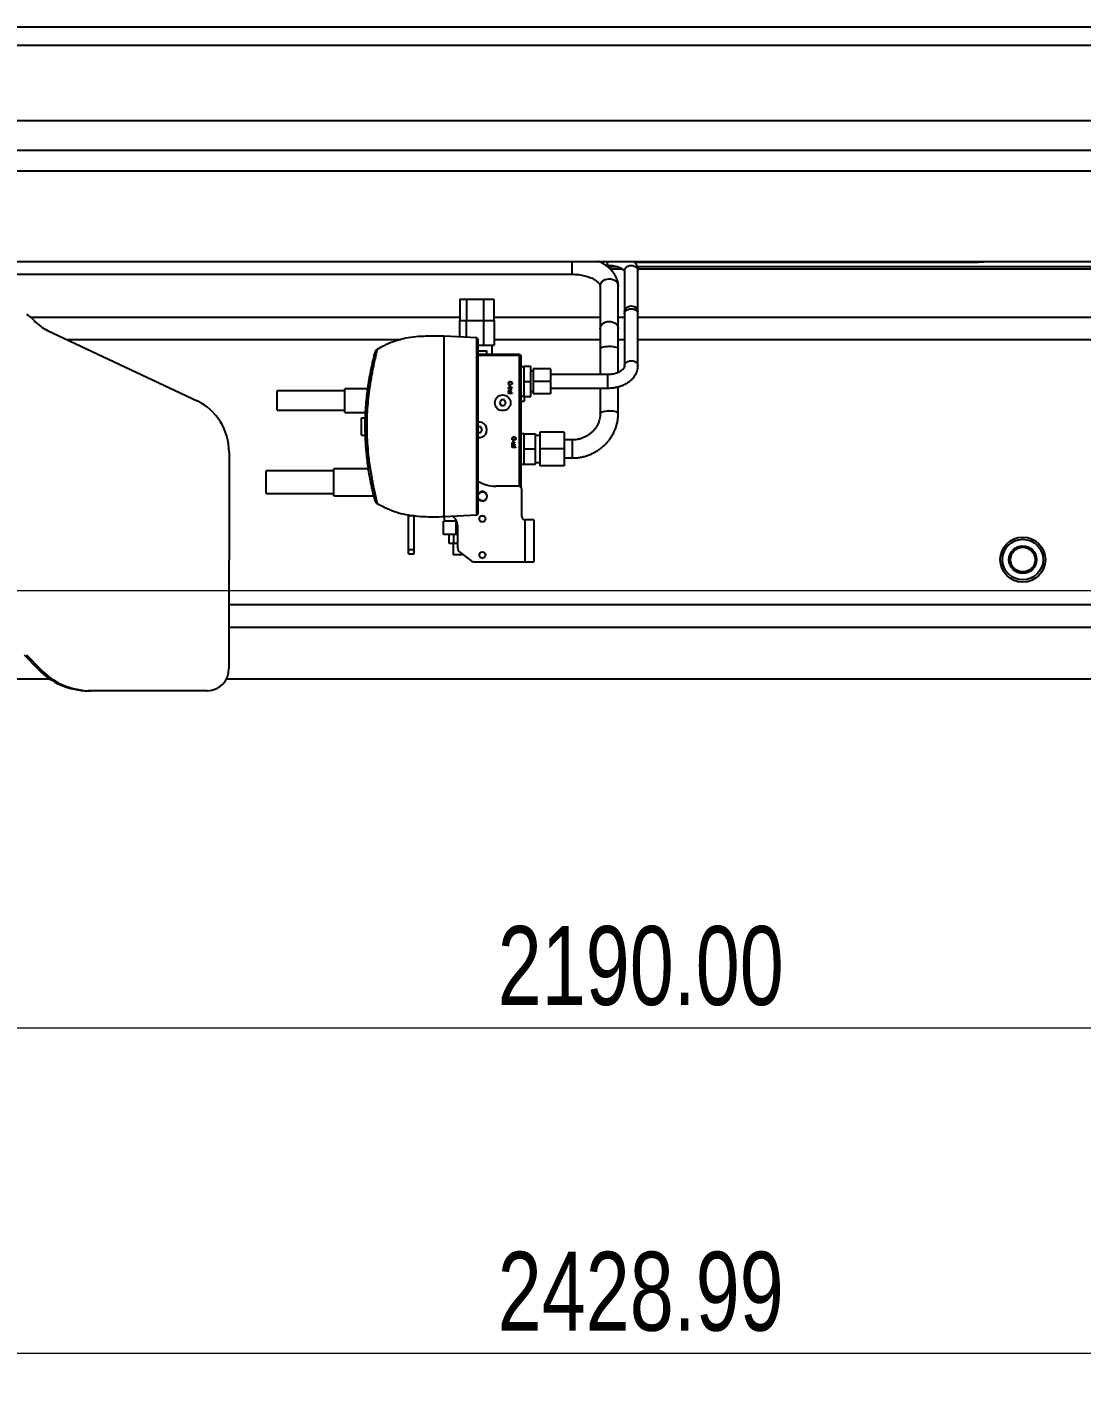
# Model space of a CAD drawing. Header units: millimetres. Extents: x 0 to 415, y 0 to 292.
# Drawn here: x 244.3 to 291, y 159.8 to 219.6 of the extents above; entities that cross this region are included whole.
import ezdxf

# ---------------------------------------------------------------- set-up
doc = ezdxf.new("R2010")
doc.units = ezdxf.units.MM
doc.styles.add('SLDTEXTSTYLE0', font='TXT', dxfattribs={"width": 0.75})
doc.dimstyles.new('SLDDIMSTYLE0', dxfattribs={"dimtxt": 3.5, "dimasz": 3.302, "dimexe": 0, "dimexo": 0.0625, "dimgap": 0.875, "dimtad": 1, "dimlfac": 20, "dimrnd": 1e-09, "dimzin": 4, "dimdsep": 46, "dimtxsty": 'SLDTEXTSTYLE0', "dimsah": 1, "dimcen": 0.09, "dimadec": 0, "dimazin": 1, "dimtfac": 1, "dimtofl": 0, "dimtmove": 0, "dimatfit": 3, "dimfxl": 1, "dimfrac": 2, "dimtolj": 1, "dimtzin": 12, "dimarcsym": 0})
doc.dimstyles.new('SLDDIMSTYLE1', dxfattribs={"dimtxt": 3.5, "dimasz": 3.302, "dimexe": 0, "dimexo": 0.0625, "dimgap": 0.875, "dimtad": 1, "dimlfac": 20, "dimrnd": 1e-09, "dimzin": 12, "dimdsep": 46, "dimtxsty": 'SLDTEXTSTYLE0', "dimsah": 1, "dimcen": 0.09, "dimadec": 0, "dimazin": 3, "dimtfac": 1, "dimtmove": 0, "dimatfit": 0, "dimfxl": 1, "dimfrac": 2, "dimtolj": 1, "dimtzin": 12, "dimarcsym": 0})
doc.dimstyles.new('SLDDIMSTYLE2', dxfattribs={"dimtxt": 3.5, "dimasz": 3.302, "dimexe": 0, "dimexo": 0.0625, "dimgap": 0.875, "dimtad": 1, "dimlfac": 20, "dimrnd": 1e-09, "dimzin": 12, "dimdsep": 46, "dimtxsty": 'SLDTEXTSTYLE0', "dimsah": 1, "dimcen": 0.09, "dimadec": 0, "dimazin": 3, "dimtfac": 1, "dimtofl": 0, "dimtmove": 0, "dimatfit": 3, "dimfxl": 1, "dimfrac": 2, "dimtolj": 1, "dimtzin": 12, "dimarcsym": 0})

# ---------------------------------------------------------------- blocks, each defined once
blk = doc.blocks.new('_D_4')
at = {"color": 7, "linetype": 'Continuous', "lineweight": 0}
for p, q in [((213.516, 193.609), (213.516, 174.205)), ((323.016, 188.744), (323.016, 174.205)), ((213.516, 175.205), (323.016, 175.205))]:
    blk.add_line(p, q, dxfattribs=at)
at = {"color": 7, "linetype": 'Continuous', "lineweight": 18}
for points in [[(213.516, 175.205), (216.818, 174.697), (216.818, 175.713)], [(323.016, 175.205), (319.714, 175.713), (319.714, 174.697)]]:
    blk.add_solid(points, dxfattribs=at)
at = {"color": 7, "linetype": 'Continuous', "lineweight": 18, "insert": (265.171, 179.717), "char_height": 3.5, "attachment_point": 1, "style": 'SLDTEXTSTYLE0'}
blk.add_mtext('2190.00', dxfattribs=at)
blk = doc.blocks.new('_D_5')
at = {"color": 7, "linetype": 'Continuous', "lineweight": 0}
for p, q in [((213.516, 193.609), (213.516, 159.757)), ((334.966, 188.983), (334.966, 159.757)), ((334.966, 160.757), (213.516, 160.757))]:
    blk.add_line(p, q, dxfattribs=at)
at = {"color": 7, "linetype": 'Continuous', "lineweight": 18}
for points in [[(213.516, 160.757), (216.818, 160.249), (216.818, 161.265)], [(334.966, 160.757), (331.664, 161.265), (331.664, 160.249)]]:
    blk.add_solid(points, dxfattribs=at)
at = {"color": 7, "linetype": 'Continuous', "lineweight": 18, "insert": (265.171, 165.269), "char_height": 3.5, "attachment_point": 1, "style": 'SLDTEXTSTYLE0'}
blk.add_mtext('2428.99', dxfattribs=at)
blk = doc.blocks.new('_D_6')
at = {"color": 7, "linetype": 'Continuous', "lineweight": 0}
for p, q in [((352.567, 194.609), (352.567, 200.959)), ((214.516, 194.609), (353.567, 194.609)), ((352.567, 189.983), (352.567, 194.609)), ((335.966, 189.983), (353.567, 189.983)), ((352.567, 189.983), (352.567, 174.569))]:
    blk.add_line(p, q, dxfattribs=at)
at = {"color": 7, "linetype": 'Continuous', "lineweight": 18}
for points in [[(352.567, 194.609), (353.075, 197.911), (352.059, 197.911)], [(352.567, 189.983), (352.059, 186.681), (353.075, 186.681)]]:
    blk.add_solid(points, dxfattribs=at)
at = {"color": 7, "linetype": 'Continuous', "lineweight": 18, "insert": (348.055, 174.569), "char_height": 3.5, "attachment_point": 1, "rotation": 90, "style": 'SLDTEXTSTYLE0'}
blk.add_mtext('92.52', dxfattribs=at)

msp = doc.modelspace()

# ---------------------------------------------------------------- linework, layer by layer
at = {"color": 7, "linetype": 'Continuous', "lineweight": 25}
for p, q in [((311.73821, 219.60039), (214.46345, 219.60539)), ((214.46341, 218.80539), (311.73817, 218.80039)), ((208.73233, 215.45792), (303.81686, 215.45303)), ((303.86791, 214.12691), (208.78226, 214.13179)), ((311.89174, 213.20099), (210.60721, 213.20619)), ((232.6666, 209.20506), (299.91654, 209.20161)), ((268.46878, 208.634), (268.46881, 209.20322)), ((269.95407, 209.03392), (270.0438, 209.03392)), ((270.02216, 208.98392), (270.43715, 208.9839)), ((270.0438, 209.0465), (270.04381, 209.20314)), ((270.0438, 209.03392), (270.0438, 209.0465)), ((270.14666, 208.88085), (270.68494, 208.88083)), ((271.24388, 209.17847), (286.49612, 209.17768)), ((271.35407, 208.98385), (298.74153, 208.98245)), ((271.38226, 208.88079), (298.74152, 208.87938)), ((286.49612, 209.20229), (286.49612, 209.17768)), ((239.77906, 208.63547), (268.46878, 208.634)), ((270.79379, 208.77319), (270.7937, 206.977)), ((271.3937, 206.97696), (271.39379, 208.77316)), ((269.71875, 208.10168), (269.71866, 206.21313)), ((270.51866, 206.21309), (270.51875, 208.10164)), ((263.48464, 207.53426), (263.48459, 206.58426)), ((263.48464, 207.53426), (263.78201, 207.53424)), ((263.78201, 207.53424), (263.78196, 206.58424)), ((263.78201, 207.53424), (264.54109, 207.5342)), ((264.54109, 207.5342), (264.54104, 206.5842)), ((264.54109, 207.5342), (265.00281, 207.53418)), ((265.00281, 207.53418), (265.00276, 206.58418)), ((244.44631, 206.73538), (263.4846, 206.73441)), ((263.47027, 206.58426), (263.47023, 205.8488)), ((263.47027, 206.58426), (263.77325, 206.58424)), ((263.77325, 206.58424), (263.77321, 205.8329)), ((263.77325, 206.58424), (264.54666, 206.5842)), ((264.54666, 206.5842), (264.5466, 205.4842)), ((264.54666, 206.5842), (265.01708, 206.58418)), ((265.00277, 206.73433), (269.71868, 206.73409)), ((265.01708, 206.58418), (265.01702, 205.48418)), ((270.51868, 206.73404), (270.79368, 206.73403)), ((270.79369, 206.88084), (270.79357, 204.57371)), ((270.7937, 206.977), (270.79369, 206.88084)), ((271.39357, 204.57368), (271.39369, 206.88081)), ((271.39368, 206.734), (310.01647, 206.73202)), ((271.39369, 206.88081), (271.3937, 206.97696)), ((245.20212, 206.14233), (251.83404, 203.02295)), ((264.2465, 205.80808), (262.79364, 205.88429)), ((269.71866, 206.21313), (269.71861, 205.32586)), ((270.51861, 205.32582), (270.51866, 206.21309)), ((246.06097, 205.73836), (260.87581, 205.7376)), ((264.29362, 205.48422), (264.5466, 205.4842)), ((264.5466, 205.4842), (264.78181, 205.48419)), ((264.78181, 205.48419), (265.01702, 205.48418)), ((264.9186, 205.08418), (264.91862, 205.48418)), ((265.01704, 205.73739), (269.71863, 205.73715)), ((269.71861, 205.32586), (269.71855, 204.18394)), ((270.51856, 204.2815), (270.51861, 205.32582)), ((270.51863, 205.73711), (270.79363, 205.73709)), ((271.39363, 205.73706), (310.01642, 205.73508)), ((264.29316, 205.23422), (264.69361, 205.23419)), ((264.2936, 205.08422), (266.1436, 205.08412)), ((266.1436, 205.03412), (264.2936, 205.03422)), ((264.6936, 205.08419), (264.69361, 205.23419)), ((266.1433, 199.22554), (266.1436, 205.03412)), ((266.1436, 205.08412), (266.1936, 205.03412)), ((266.1436, 205.03412), (266.1436, 205.08412)), ((266.1436, 205.03412), (266.1936, 205.03412)), ((266.1936, 205.03412), (266.1933, 199.19592)), ((266.34357, 204.53411), (266.19357, 204.53412)), ((266.34354, 203.88411), (266.34357, 204.55911)), ((266.34357, 204.55911), (266.64357, 204.55909)), ((266.64354, 203.88409), (266.64357, 204.55909)), ((266.74356, 204.33409), (266.64356, 204.33409)), ((266.74357, 204.43409), (266.74354, 203.88409)), ((267.51857, 204.43405), (266.74357, 204.43409)), ((267.51857, 204.43405), (267.51854, 203.88405)), ((270.04355, 204.18392), (267.51855, 204.18405)), ((270.04355, 204.18392), (270.04352, 203.58392)), ((258.39347, 202.50952), (258.39352, 203.55952)), ((259.40654, 203.55947), (258.39352, 203.55952)), ((265.64352, 203.62657), (265.76486, 203.62656)), ((265.64352, 203.60528), (265.64352, 203.62657)), ((265.76486, 203.60527), (265.64352, 203.60528)), ((265.64352, 203.57548), (265.76486, 203.57547)), ((265.64352, 203.55419), (265.64352, 203.57548)), ((265.70858, 203.55419), (265.64352, 203.55419)), ((265.64352, 203.49884), (265.71596, 203.49884)), ((265.64352, 203.47755), (265.64352, 203.49884)), ((265.69249, 203.71171), (265.71165, 203.71171)), ((265.69249, 203.64998), (265.69249, 203.71171)), ((265.71165, 203.64998), (265.69249, 203.64998)), ((265.70214, 203.75216), (265.69668, 203.72874)), ((265.71165, 203.71171), (265.71165, 203.64998)), ((265.76486, 203.55418), (265.74793, 203.55418)), ((265.76344, 203.733), (265.75842, 203.75641)), ((265.76486, 203.62656), (265.76486, 203.60527)), ((265.76486, 203.57547), (265.76486, 203.55418)), ((265.78828, 203.62656), (265.80957, 203.62656)), ((265.78828, 203.60527), (265.78828, 203.62656)), ((265.80957, 203.60527), (265.78828, 203.60527)), ((265.80957, 203.62656), (265.80957, 203.60527)), ((266.3435, 203.20911), (266.34354, 203.88411)), ((266.34354, 203.88411), (266.64354, 203.88409)), ((266.6435, 203.20909), (266.64354, 203.88409)), ((266.74354, 203.88409), (266.74351, 203.33409)), ((267.51854, 203.88405), (266.74354, 203.88409)), ((267.51854, 203.88405), (267.51851, 203.33405)), ((267.51852, 203.58405), (270.04352, 203.58392)), ((269.71852, 203.58394), (269.71847, 202.46435)), ((270.51847, 202.46431), (270.51853, 203.64659)), ((255.39347, 202.60967), (255.39352, 203.45967)), ((258.39352, 203.45952), (255.39352, 203.45967)), ((265.32133, 203.05916), (265.24915, 202.93417)), ((265.24915, 202.93417), (265.32131, 202.80916)), ((265.46566, 203.05916), (265.32133, 203.05916)), ((265.46565, 202.80916), (265.53783, 202.93415)), ((265.53783, 202.93415), (265.46566, 203.05916)), ((265.64351, 203.37112), (265.66184, 203.37112)), ((265.64351, 203.34983), (265.64351, 203.37112)), ((265.80955, 203.34982), (265.64351, 203.34983)), ((265.71776, 203.47755), (265.64352, 203.47755)), ((265.74822, 203.37111), (265.80955, 203.37111)), ((265.80955, 203.37111), (265.80955, 203.34982)), ((266.19349, 203.00912), (266.34349, 203.00911)), ((266.1935, 203.23412), (266.3435, 203.23411)), ((266.3435, 203.20911), (266.34349, 203.00911)), ((266.3435, 203.20911), (266.6435, 203.20909)), ((266.64351, 203.43409), (266.74351, 203.43409)), ((267.51851, 203.33405), (266.74351, 203.33409)), ((255.39347, 202.60967), (258.39347, 202.60952)), ((258.39347, 202.50952), (259.30975, 202.50947)), ((265.32131, 202.80916), (265.46565, 202.80916)), ((259.12739, 201.49698), (259.12743, 202.27198)), ((259.12743, 202.27198), (259.30102, 202.27197)), ((264.4156, 201.85921), (264.29343, 201.85922)), ((264.41559, 201.60921), (264.48777, 201.73421)), ((264.48777, 201.73421), (264.4156, 201.85921)), ((259.12739, 201.49698), (259.30199, 201.49697)), ((264.29342, 201.60922), (264.41559, 201.60921)), ((265.80711, 201.09445), (265.82694, 201.09445)), ((265.80711, 201.07316), (265.80711, 201.09445)), ((265.85365, 201.17108), (265.92845, 201.17108)), ((265.85608, 201.25623), (265.87524, 201.25623)), ((265.85608, 201.1945), (265.85608, 201.25623)), ((265.87524, 201.1945), (265.85608, 201.1945)), ((265.86573, 201.29668), (265.86027, 201.27326)), ((265.92845, 201.14979), (265.86246, 201.14979)), ((265.86472, 201.09445), (265.92845, 201.09444)), ((265.87524, 201.25623), (265.87524, 201.1945)), ((265.92703, 201.27751), (265.92201, 201.30093)), ((265.92845, 201.17108), (265.92845, 201.14979)), ((265.92845, 201.09444), (265.92845, 201.07315)), ((266.34342, 201.55911), (266.19342, 201.55912)), ((266.34338, 200.88411), (266.3434, 201.22161)), ((266.3434, 201.22161), (266.34342, 201.55911)), ((266.34342, 201.55911), (266.84342, 201.55908)), ((266.84338, 200.88408), (266.84342, 201.55908)), ((267.04341, 201.48407), (266.84341, 201.48408)), ((267.04342, 201.63407), (267.04338, 200.88407)), ((268.11342, 201.63402), (267.04342, 201.63407)), ((268.11342, 201.63402), (268.11338, 200.88402)), ((268.4684, 201.284), (268.1134, 201.28402)), ((268.4684, 201.284), (268.46836, 200.484)), ((253.24998, 200.74673), (253.24949, 191.15691)), ((265.8071, 200.94544), (265.80711, 200.96672)), ((265.97315, 200.94543), (265.8071, 200.94544)), ((265.92845, 201.07315), (265.80711, 201.07316)), ((265.80711, 200.96672), (265.82543, 200.96672)), ((265.91181, 200.96672), (265.97315, 200.96671)), ((265.97315, 200.96671), (265.97315, 200.94543)), ((266.34335, 200.20911), (266.34337, 200.54661)), ((266.34337, 200.54661), (266.34338, 200.88411)), ((266.34338, 200.88411), (266.84338, 200.88408)), ((266.84335, 200.20908), (266.84338, 200.88408)), ((267.04338, 200.88407), (267.04335, 200.13407)), ((268.11338, 200.88402), (267.04338, 200.88407)), ((268.11338, 200.88402), (268.11335, 200.13402)), ((254.89328, 198.9097), (254.89333, 199.9097)), ((257.89333, 199.90954), (254.89333, 199.9097)), ((257.89328, 198.80954), (257.89334, 200.00954)), ((259.43551, 200.00946), (257.89334, 200.00954)), ((266.19335, 200.20912), (266.34335, 200.20911)), ((266.34335, 200.20911), (266.84335, 200.20908)), ((266.84335, 200.28408), (267.04335, 200.28407)), ((268.11335, 200.13402), (267.04335, 200.13407)), ((268.11336, 200.48402), (268.46836, 200.484)), ((254.89328, 198.9097), (257.89328, 198.90954)), ((257.89328, 198.80954), (259.67758, 198.80945)), ((266.0933, 199.23412), (265.0803, 199.23417)), ((266.24323, 197.88412), (266.24329, 199.08412)), ((261.21594, 196.41982), (261.21602, 197.92818)), ((261.21602, 197.92818), (261.21602, 197.96716)), ((261.21602, 197.92818), (261.46602, 197.92816)), ((261.46594, 196.41981), (261.46602, 197.92816)), ((262.76565, 197.08429), (262.76568, 197.68429)), ((263.04969, 197.68428), (262.76568, 197.68429)), ((262.79323, 197.88429), (262.79322, 197.68429)), ((262.79323, 197.88429), (264.25457, 197.9608)), ((263.33371, 197.68426), (263.04969, 197.68428)), ((263.33368, 197.08426), (263.33371, 197.68426)), ((263.35148, 197.68426), (263.33371, 197.68426)), ((264.49669, 197.92166), (264.48548, 197.92149)), ((266.37043, 197.73585), (266.37034, 195.88411)), ((266.41179, 197.73411), (266.37043, 197.73585)), ((266.77043, 197.73409), (266.41179, 197.73411)), ((266.77043, 197.73409), (266.77034, 195.88409)), ((263.33368, 197.08426), (262.76565, 197.08429)), ((263.01885, 196.68428), (263.01887, 197.08428)), ((263.22921, 196.68427), (263.22923, 197.08427)), ((263.39319, 197.08426), (263.33368, 197.08426)), ((263.39321, 197.48426), (263.39316, 196.50736)), ((261.21593, 196.23437), (261.21594, 196.41982)), ((261.21594, 196.41982), (261.46594, 196.41981)), ((261.46593, 196.23436), (261.46594, 196.41981)), ((263.22921, 196.68427), (263.01885, 196.68428)), ((263.19317, 196.68427), (263.19314, 196.18427)), ((263.39317, 196.68426), (263.22921, 196.68427)), ((263.49072, 196.3092), (263.97573, 195.93608)), ((261.21593, 196.23437), (261.46593, 196.23436)), ((263.59314, 196.18425), (263.19314, 196.18427)), ((263.59314, 196.18425), (263.59314, 196.23041)), ((264.12816, 195.88422), (266.37034, 195.88411)), ((264.48538, 196.04692), (264.4966, 196.04675)), ((266.37034, 195.88411), (266.77034, 195.88409)), ((316.01582, 193.9642), (253.24963, 193.96742)), ((294.76577, 192.96835), (253.24958, 192.97048)), ((244.78886, 191.10925), (244.18305, 191.7365)), ((244.89239, 191.10925), (244.28658, 191.7365)), ((244.89239, 191.10925), (244.78886, 191.10925)), ((245.31053, 190.67384), (229.78557, 190.67464)), ((294.76565, 190.6713), (253.12906, 190.67344)), ((247.11213, 190.15723), (247.00861, 190.15724)), ((252.28351, 190.15696), (247.11213, 190.15723))]:
    msp.add_line(p, q, dxfattribs=at)
at = {"color": 7, "linetype": 'Continuous', "lineweight": 25, "flags": 128}
for points in [[(270.79379, 208.77319), (270.794, 208.78262), (270.80619, 208.84536), (270.83646, 208.90356), (270.88289, 208.95357), (270.94258, 208.99225), (271.01177, 209.01716), (271.08611, 209.02674), (271.16093, 209.02039), (271.23154, 208.9985), (271.29349, 208.96246), (271.34289, 208.91452), (271.37664, 208.8577), (271.39262, 208.79557), (271.39379, 208.77316)], [(269.71875, 208.10168), (269.71884, 208.10849), (269.72997, 208.17926), (269.75927, 208.2464), (269.80539, 208.30678), (269.86616, 208.35756), (269.93874, 208.39638), (270.01973, 208.42142), (270.10536, 208.43151), (270.19161, 208.42617), (270.27446, 208.40566), (270.35002, 208.37093), (270.41478, 208.32362), (270.46569, 208.26592), (270.50037, 208.20054), (270.51722, 208.13054), (270.51875, 208.10164)], [(270.79369, 206.88084), (270.7939, 206.88924), (270.80609, 206.94519), (270.83636, 206.99709), (270.88279, 207.04168), (270.94248, 207.07617), (271.01167, 207.09838), (271.08601, 207.10692), (271.16083, 207.10126), (271.23144, 207.08174), (271.29339, 207.0496), (271.34279, 207.00686), (271.37654, 206.95619), (271.39252, 206.90079), (271.39369, 206.88081)], [(270.7937, 206.977), (270.7939, 206.98642), (270.8061, 207.04916), (270.83637, 207.10737), (270.8828, 207.15738), (270.94249, 207.19605), (271.01167, 207.22096), (271.08601, 207.23054), (271.16084, 207.22419), (271.23144, 207.20231), (271.29339, 207.16626), (271.3428, 207.11833), (271.37655, 207.06151), (271.39252, 206.99938), (271.3937, 206.97696)], [(269.71866, 206.21313), (269.71874, 206.21994), (269.72987, 206.29072), (269.75918, 206.35786), (269.80529, 206.41824), (269.86606, 206.46902), (269.93864, 206.50784), (270.01964, 206.53288), (270.10526, 206.54296), (270.19152, 206.53763), (270.27436, 206.51712), (270.34993, 206.48239), (270.41468, 206.43507), (270.46559, 206.37738), (270.50028, 206.312), (270.51712, 206.242), (270.51866, 206.21309)], [(269.71861, 205.32586), (269.7187, 205.32824), (269.72982, 205.35288), (269.75913, 205.37627), (269.80524, 205.39729), (269.86601, 205.41498), (269.93858, 205.42849), (270.01958, 205.43721), (270.10521, 205.44072), (270.19146, 205.43886), (270.27431, 205.43171), (270.34987, 205.41961), (270.41463, 205.40313), (270.46554, 205.38304), (270.50023, 205.36027), (270.51708, 205.33589), (270.51861, 205.32582)], [(270.79357, 204.57388), (270.79378, 204.58212), (270.80598, 204.63806), (270.83624, 204.68996), (270.88268, 204.73455), (270.94236, 204.76904), (271.01155, 204.79125), (271.08589, 204.79979), (271.16071, 204.79413), (271.23132, 204.77461), (271.29327, 204.74247), (271.34267, 204.69973), (271.37642, 204.64906), (271.3924, 204.59366), (271.39357, 204.57355)], [(269.71847, 202.4645), (269.71855, 202.46672), (269.72968, 202.49137), (269.75898, 202.51475), (269.80509, 202.53578), (269.86586, 202.55346), (269.93844, 202.56698), (270.01943, 202.57569), (270.10506, 202.5792), (270.19131, 202.57734), (270.27416, 202.5702), (270.34973, 202.5581), (270.41448, 202.54162), (270.46539, 202.52152), (270.50008, 202.49876), (270.51693, 202.47438), (270.51847, 202.46433)]]:
    msp.add_lwpolyline(points, dxfattribs=at)
at = {"color": 7, "linetype": 'Continuous', "lineweight": 25}
for centre, radius in [((265.39349, 202.93416), 0.35), ((264.49328, 198.7842), 0.2), ((264.49322, 197.7842), 0.1375), ((288.46592, 195.9759), 1), ((264.49314, 196.1842), 0.1375), ((288.46592, 195.9759), 0.9), ((288.46592, 195.9759), 0.6125), ((288.46592, 195.9759), 0.54588)]:
    msp.add_circle(centre, radius, dxfattribs=at)
for centre, radius, start, end in [((286.49623, 211.22768), 2.05, 269.9970576, 278.8842312), ((243.16747, 205.26258), 1.95053, 42.6154441, 54.9604835), ((246.02748, 207.8917), 1.9343, 222.5673152, 244.7418383), ((264.24363, 205.75815), 0.05, 359.9700116, 86.2551933), ((250.74374, 200.76621), 2.50632, 359.5545874, 64.2133676), ((264.34343, 201.73421), 0.35, 261.7092777, 98.3790645), ((265.08038, 200.73417), 1.5, 238.1512668, 269.9970576), ((264.49328, 198.7842), 0.2125, 196.1994056, 359.9970576), ((264.49328, 198.7842), 0.2125, 359.9970576, 160.4001257), ((266.09329, 199.08412), 0.15, 359.9970576, 89.9970576), ((262.89321, 197.48429), 0.5, 359.9970576, 58.4494113), ((264.24324, 198.01029), 0.05, 273.0349345, 0.0179505), ((266.39323, 197.88411), 0.15, 179.9970576, 261.259004), ((263.64316, 196.50735), 0.25, 179.9970576, 232.4284656), ((264.12817, 196.13422), 0.25, 232.4284656, 269.9970576), ((247.01867, 193.24452), 3.0873, 223.7592098, 269.8131364), ((247.1222, 193.24451), 3.0873, 223.7592098, 269.8131364), ((252.26458, 191.14181), 0.98502, 271.1012138, 0.8788471)]:
    msp.add_arc(centre, radius, start, end, dxfattribs=at)
for points, knots in [([(270.51875, 208.10164), (270.518, 208.12974), (270.51616, 208.19808), (270.4986, 208.30568), (270.46485, 208.42256), (270.41616, 208.5359), (270.35308, 208.64531), (270.27561, 208.75041), (270.18385, 208.85068), (270.07798, 208.94534), (269.95881, 209.03376), (269.82653, 209.11412), (269.71998, 209.1707), (269.65511, 209.19743), (269.6412, 209.20316)], [0, 0, 0, 0, 0.05944426, 0.14453147, 0.22970586, 0.31574503, 0.40334965, 0.4930673, 0.58520138, 0.6797285, 0.77628466, 0.87426726, 0.97302123, 1, 1, 1, 1]), ([(270.0438, 209.03392), (270.0629, 209.03372), (270.11909, 209.03313), (270.21161, 209.02657), (270.31818, 209.01196), (270.41844, 208.99071), (270.50997, 208.96387), (270.5906, 208.93272), (270.65855, 208.89896), (270.71253, 208.86467), (270.75199, 208.83231), (270.77728, 208.80465), (270.79015, 208.78457), (270.79398, 208.77367), (270.7938, 208.7736), (270.7937, 208.77356)], [0, 0, 0, 0, 0.0424688, 0.12492386, 0.2071023, 0.28865842, 0.36930514, 0.44877398, 0.52685697, 0.60349281, 0.67892312, 0.75395644, 0.82985372, 0.90936269, 1, 1, 1, 1]), ([(271.39379, 208.77316), (271.39294, 208.79724), (271.39094, 208.85359), (271.37247, 208.9407), (271.33892, 209.03242), (271.29, 209.11889), (271.2512, 209.17595), (271.22592, 209.20194), (271.22481, 209.20308)], [0, 0, 0, 0, 0.15344475, 0.35903102, 0.56487844, 0.77426461, 0.99008882, 1, 1, 1, 1]), ([(268.46878, 208.634), (268.49319, 208.63379), (268.56499, 208.63315), (268.68361, 208.62606), (268.82218, 208.61015), (268.9559, 208.58664), (269.08283, 208.55624), (269.20122, 208.51964), (269.30943, 208.47784), (269.40604, 208.432), (269.48989, 208.38352), (269.56019, 208.33395), (269.61657, 208.28506), (269.6592, 208.23866), (269.68894, 208.1965), (269.70738, 208.15975), (269.71723, 208.12829), (269.71822, 208.11094), (269.71875, 208.10168)], [0, 0, 0, 0, 0.03351037, 0.09858254, 0.16354589, 0.22826152, 0.29261859, 0.3565107, 0.41984284, 0.48254477, 0.54459422, 0.6060555, 0.66714177, 0.72825436, 0.79000212, 0.85370897, 0.92187776, 1, 1, 1, 1]), ([(262.79364, 205.88429), (262.6396, 205.88669), (262.33268, 205.89146), (261.87464, 205.88533), (261.42252, 205.85211), (260.97873, 205.77886), (260.54921, 205.64769), (260.16332, 205.48239), (259.92419, 205.356), (259.81782, 205.29978)], [0, 0, 0, 0, 0.15013676, 0.29913799, 0.44626154, 0.59158752, 0.73646241, 0.88277348, 1, 1, 1, 1]), ([(262.79323, 197.88429), (262.79323, 197.89038), (262.79323, 197.90255), (262.79324, 197.99794), (262.79324, 198.14113), (262.79325, 198.32837), (262.79326, 198.54911), (262.79328, 198.79622), (262.79329, 199.06374), (262.79331, 199.37862), (262.79333, 199.74253), (262.79335, 200.15506), (262.79337, 200.57872), (262.79339, 201.01002), (262.79341, 201.446), (262.79344, 201.88428), (262.79346, 202.32256), (262.79348, 202.75854), (262.7935, 203.18984), (262.79352, 203.6135), (262.79355, 204.02603), (262.79356, 204.38994), (262.79358, 204.70482), (262.79359, 204.97234), (262.79361, 205.2194), (262.79362, 205.44034), (262.79363, 205.62689), (262.79363, 205.77268), (262.79364, 205.85839), (262.79364, 205.89466), (262.79364, 205.88429), (262.79364, 205.88429)], [0, 0, 0, 0, 0.03122086, 0.06244691, 0.0936798, 0.12492178, 0.15616691, 0.18742307, 0.21867322, 0.24993499, 0.29160551, 0.33328167, 0.37495963, 0.41663819, 0.45831938, 0.49999897, 0.54167847, 0.58335948, 0.62503784, 0.6667156, 0.70839153, 0.75006185, 0.78132347, 0.81257346, 0.84382949, 0.8750745, 0.90631636, 0.93754915, 0.96877513, 0.99999593, 1, 1, 1, 1]), ([(259.81763, 205.30016), (259.81759, 205.29996), (259.8175, 205.29949), (259.81304, 205.27791), (259.80393, 205.23511), (259.78807, 205.16259), (259.75978, 205.03602), (259.71876, 204.85311), (259.66849, 204.62119), (259.6189, 204.37807), (259.57176, 204.12939), (259.5272, 203.8708), (259.47631, 203.54015), (259.42522, 203.13641), (259.38233, 202.65586), (259.35904, 202.16738), (259.35714, 201.66315), (259.37941, 201.14947), (259.42005, 200.68311), (259.46987, 200.27638), (259.52148, 199.92912), (259.57273, 199.63229), (259.61991, 199.3852), (259.66099, 199.1829), (259.7025, 198.98887), (259.74032, 198.81808), (259.77255, 198.67441), (259.79426, 198.57672), (259.80801, 198.5131), (259.81512, 198.47937), (259.81824, 198.46401), (259.81747, 198.46779), (259.81737, 198.46825)], [0, 0, 0, 0, 0.01032846, 0.02402158, 0.03801272, 0.05877179, 0.08009608, 0.11552545, 0.15188103, 0.18527661, 0.21868695, 0.25293325, 0.28718552, 0.34607306, 0.40498451, 0.46537474, 0.52577004, 0.59000336, 0.65421748, 0.69856332, 0.74295813, 0.78725736, 0.81552901, 0.84379308, 0.87293395, 0.90204591, 0.92634093, 0.95119595, 0.96645758, 0.98204776, 0.99780781, 1, 1, 1, 1]), ([(259.81815, 205.29897), (259.81218, 205.29593), (259.79756, 205.28848), (259.77921, 205.27163), (259.76383, 205.25251), (259.75447, 205.23676), (259.75063, 205.22756), (259.74934, 205.22445)], [0, 0, 0, 0, 0.19321662, 0.47337758, 0.7109652, 0.90254663, 1, 1, 1, 1]), ([(264.24585, 197.96035), (264.24585, 197.96308), (264.24585, 197.96855), (264.24585, 198.01532), (264.24586, 198.10004), (264.24586, 198.22909), (264.24587, 198.3886), (264.24588, 198.57184), (264.24589, 198.80644), (264.24591, 199.09866), (264.24593, 199.4503), (264.24595, 199.83132), (264.24597, 200.23827), (264.24599, 200.66853), (264.24601, 201.1063), (264.24604, 201.60271), (264.24607, 202.15674), (264.2461, 202.76284), (264.24613, 203.30889), (264.24615, 203.79121), (264.24617, 204.20975), (264.24619, 204.56583), (264.2462, 204.86038), (264.24622, 205.09806), (264.24623, 205.32253), (264.24624, 205.52265), (264.24625, 205.66659), (264.24625, 205.75227), (264.24625, 205.80115), (264.24625, 205.80282), (264.24625, 205.80366)], [0, 0, 0, 0, 0.020774638, 0.041552574, 0.068714665, 0.095896574, 0.122661949, 0.149529127, 0.176338898, 0.215674738, 0.255159473, 0.294567054, 0.337590068, 0.380764089, 0.423972022, 0.467041436, 0.526126048, 0.585359841, 0.644416206, 0.688420499, 0.73250746, 0.776451912, 0.806461052, 0.836525287, 0.866490066, 0.900167112, 0.933801755, 0.955927994, 0.978046937, 1, 1, 1, 1]), ([(264.29363, 205.75379), (264.29363, 205.75299), (264.29363, 205.7514), (264.29363, 205.70425), (264.29363, 205.6211), (264.29362, 205.48103), (264.29361, 205.30052), (264.2936, 205.11905), (264.29359, 204.89333), (264.29358, 204.61664), (264.29356, 204.28994), (264.29354, 203.98613), (264.29353, 203.67044), (264.29351, 203.31069), (264.29349, 202.90888), (264.29346, 202.46245), (264.29344, 202.00888), (264.29342, 201.55885), (264.2934, 201.11874), (264.29337, 200.68707), (264.29335, 200.25889), (264.29333, 199.88493), (264.29332, 199.56814), (264.2933, 199.30343), (264.29329, 199.04831), (264.29328, 198.78078), (264.29326, 198.5615), (264.29326, 198.39023), (264.29325, 198.26279), (264.29324, 198.14637), (264.29324, 198.06416), (264.29324, 198.01819), (264.29324, 198.01293), (264.29324, 198.01028)], [0, 0, 0, 0, 0.0216042, 0.04324444, 0.06525938, 0.09819952, 0.13204041, 0.15425921, 0.17648307, 0.22197416, 0.25473272, 0.28749936, 0.32104233, 0.35458874, 0.39867882, 0.4427747, 0.48798104, 0.53318745, 0.576016, 0.61884146, 0.6627835, 0.70671624, 0.73599663, 0.76527256, 0.79525635, 0.82523126, 0.86476252, 0.88504122, 0.90531458, 0.93190871, 0.95905899, 0.97936459, 1, 1, 1, 1]), ([(259.74319, 198.56095), (259.74336, 198.56034), (259.74443, 198.55644), (259.74069, 198.57), (259.73224, 198.60083), (259.71664, 198.65849), (259.69272, 198.74896), (259.65882, 198.88237), (259.62035, 199.04194), (259.57875, 199.22594), (259.53775, 199.42175), (259.49154, 199.66175), (259.44321, 199.94585), (259.39604, 200.27448), (259.3497, 200.67209), (259.31186, 201.13962), (259.29312, 201.62804), (259.29276, 202.06985), (259.30487, 202.46554), (259.32962, 202.86121), (259.36489, 203.2349), (259.40514, 203.55981), (259.44601, 203.83634), (259.4881, 204.0861), (259.53437, 204.33024), (259.5839, 204.56636), (259.63525, 204.78983), (259.67792, 204.96144), (259.70931, 205.08171), (259.73114, 205.16302), (259.74309, 205.20637), (259.74344, 205.20763), (259.74353, 205.20796)], [0, 0, 0, 0, 0.00265632, 0.01696363, 0.03070322, 0.0447936, 0.06780704, 0.09144337, 0.11953821, 0.14765935, 0.17676716, 0.2058831, 0.24962863, 0.29345964, 0.3372462, 0.40570216, 0.47418145, 0.5245107, 0.5748385, 0.6258531, 0.67685821, 0.72003316, 0.75394539, 0.78785245, 0.82246011, 0.85705206, 0.89192398, 0.92747097, 0.94690031, 0.96676803, 0.99136139, 1, 1, 1, 1]), ([(270.04352, 203.58392), (270.0703, 203.58426), (270.14605, 203.58522), (270.27034, 203.59572), (270.41433, 203.61884), (270.55447, 203.65338), (270.68921, 203.69902), (270.81701, 203.75565), (270.93621, 203.82299), (271.04505, 203.90056), (271.14168, 203.98757), (271.22436, 204.08286), (271.29161, 204.18483), (271.34252, 204.29165), (271.37637, 204.40136), (271.39168, 204.496), (271.39308, 204.55342), (271.39357, 204.57368)], [0, 0, 0, 0, 0.039204086, 0.11090281, 0.182763291, 0.254839741, 0.32719642, 0.399861495, 0.472796143, 0.545796056, 0.618502956, 0.690454258, 0.761172496, 0.830327002, 0.897851064, 0.963950693, 1, 1, 1, 1]), ([(270.79357, 204.57371), (270.79342, 204.5687), (270.7929, 204.55153), (270.78655, 204.52231), (270.76879, 204.48207), (270.73965, 204.43895), (270.69717, 204.39346), (270.64008, 204.34756), (270.57092, 204.30474), (270.49056, 204.26645), (270.40041, 204.23408), (270.30222, 204.20881), (270.19806, 204.19173), (270.1108, 204.18465), (270.05909, 204.18409), (270.04355, 204.18392)], [0, 0, 0, 0, 0.04060697, 0.13933841, 0.22525603, 0.30540713, 0.39058533, 0.47278219, 0.55405035, 0.63528815, 0.71686008, 0.79893463, 0.8814877, 0.96439527, 1, 1, 1, 1]), ([(265.6414, 203.79653), (265.64232, 203.80898), (265.64414, 203.83378), (265.66937, 203.86001), (265.69895, 203.87146), (265.71817, 203.87282), (265.72779, 203.8735)], [0, 0, 0, 0, 0.27995506, 0.55808759, 0.77891157, 1, 1, 1, 1]), ([(265.69668, 203.72874), (265.68818, 203.7315), (265.67121, 203.73699), (265.65267, 203.75452), (265.64278, 203.77556), (265.64186, 203.78954), (265.6414, 203.79653)], [0, 0, 0, 0, 0.280256253, 0.559546197, 0.779589433, 1, 1, 1, 1]), ([(265.72789, 203.85008), (265.71897, 203.84962), (265.70119, 203.84869), (265.67733, 203.83902), (265.66301, 203.81976), (265.66138, 203.80574), (265.66056, 203.79873)], [0, 0, 0, 0, 0.281245013, 0.560715637, 0.780138021, 1, 1, 1, 1]), ([(265.66056, 203.79873), (265.66118, 203.79235), (265.66242, 203.77959), (265.6765, 203.76018), (265.69242, 203.7552), (265.70214, 203.75216)], [0, 0, 0, 0, 0.28071123, 0.56090458, 1, 1, 1, 1]), ([(265.74783, 203.52315), (265.74753, 203.52671), (265.74694, 203.53383), (265.74184, 203.54348), (265.72958, 203.55365), (265.71725, 203.55396), (265.70858, 203.55419)], [0, 0, 0, 0, 0.18727275, 0.37436152, 0.56054005, 1, 1, 1, 1]), ([(265.71596, 203.49884), (265.72026, 203.49887), (265.7288, 203.49893), (265.74058, 203.50329), (265.74692, 203.51302), (265.74753, 203.51977), (265.74783, 203.52315)], [0, 0, 0, 0, 0.28167989, 0.55978517, 0.77958725, 1, 1, 1, 1]), ([(265.72779, 203.8735), (265.73977, 203.8726), (265.76366, 203.87082), (265.79302, 203.85231), (265.8091, 203.82515), (265.81084, 203.80638), (265.81171, 203.79699)], [0, 0, 0, 0, 0.28049248, 0.55956971, 0.77961533, 1, 1, 1, 1]), ([(265.79255, 203.79812), (265.79214, 203.80399), (265.79134, 203.81571), (265.78243, 203.83139), (265.76201, 203.8475), (265.74196, 203.84902), (265.72789, 203.85008)], [0, 0, 0, 0, 0.18722344, 0.37390579, 0.56073633, 1, 1, 1, 1]), ([(265.76699, 203.51723), (265.76658, 203.51228), (265.76577, 203.50238), (265.75939, 203.48961), (265.74899, 203.48164), (265.74143, 203.47964), (265.73765, 203.47865)], [0, 0, 0, 0, 0.28021554, 0.55997122, 0.77963587, 1, 1, 1, 1]), ([(265.74793, 203.55418), (265.75114, 203.55169), (265.75755, 203.54671), (265.76544, 203.53411), (265.7664, 203.52363), (265.76699, 203.51723)], [0, 0, 0, 0, 0.28055392, 0.56081541, 1, 1, 1, 1]), ([(265.75842, 203.75641), (265.76358, 203.75825), (265.77389, 203.7619), (265.78571, 203.7722), (265.79178, 203.78522), (265.79229, 203.79382), (265.79255, 203.79812)], [0, 0, 0, 0, 0.2805533, 0.55973893, 0.77965382, 1, 1, 1, 1]), ([(265.81171, 203.79699), (265.81111, 203.78886), (265.80991, 203.77261), (265.79788, 203.75267), (265.78152, 203.73934), (265.76947, 203.73511), (265.76344, 203.733)], [0, 0, 0, 0, 0.28008064, 0.55944867, 0.77954883, 1, 1, 1, 1]), ([(265.64138, 203.40381), (265.64276, 203.41218), (265.6455, 203.42892), (265.66915, 203.4504), (265.69084, 203.45272), (265.70409, 203.45413)], [0, 0, 0, 0, 0.27961471, 0.55990103, 1, 1, 1, 1]), ([(265.66184, 203.37112), (265.65862, 203.37312), (265.65218, 203.37714), (265.64332, 203.38796), (265.64212, 203.39781), (265.64138, 203.40381)], [0, 0, 0, 0, 0.28111608, 0.56172499, 1, 1, 1, 1]), ([(265.70412, 203.43285), (265.6985, 203.43262), (265.6873, 203.43218), (265.67265, 203.4259), (265.66249, 203.41486), (265.66119, 203.40605), (265.66054, 203.40165)], [0, 0, 0, 0, 0.28120569, 0.56083886, 0.78081217, 1, 1, 1, 1]), ([(265.66054, 203.40165), (265.66094, 203.39801), (265.66172, 203.39073), (265.6683, 203.38164), (265.68132, 203.37228), (265.69378, 203.37159), (265.70252, 203.37111)], [0, 0, 0, 0, 0.18671909, 0.37354217, 0.56052464, 1, 1, 1, 1]), ([(265.70252, 203.37111), (265.71314, 203.37164), (265.72907, 203.37244), (265.74289, 203.38528), (265.74726, 203.39475), (265.74764, 203.39992), (265.74782, 203.40251)], [0, 0, 0, 0, 0.49896515, 0.74868434, 0.87428084, 1, 1, 1, 1]), ([(265.70409, 203.45413), (265.71253, 203.45357), (265.72938, 203.45244), (265.75122, 203.4419), (265.76475, 203.42384), (265.76624, 203.41055), (265.76698, 203.40391)], [0, 0, 0, 0, 0.28096212, 0.5604404, 0.78012726, 1, 1, 1, 1]), ([(265.74782, 203.40251), (265.74764, 203.40501), (265.74729, 203.41), (265.74316, 203.41921), (265.72976, 203.4316), (265.71437, 203.43235), (265.70412, 203.43285)], [0, 0, 0, 0, 0.12571751, 0.25134999, 0.50102513, 1, 1, 1, 1]), ([(265.73765, 203.47865), (265.73395, 203.47826), (265.72733, 203.47756), (265.72068, 203.47755), (265.71776, 203.47755)], [0, 0, 0, 0, 0.55979123, 1, 1, 1, 1]), ([(265.76698, 203.40391), (265.76671, 203.40022), (265.76617, 203.39284), (265.76018, 203.38074), (265.75275, 203.37476), (265.74822, 203.37111)], [0, 0, 0, 0, 0.28056273, 0.56089606, 1, 1, 1, 1]), ([(268.46836, 200.484), (268.50321, 200.48451), (268.59822, 200.48591), (268.75291, 200.5007), (268.93063, 200.5323), (269.10482, 200.57912), (269.27409, 200.6405), (269.43713, 200.71606), (269.59265, 200.80519), (269.73944, 200.9072), (269.87635, 201.02127), (270.00232, 201.14653), (270.11636, 201.28198), (270.2176, 201.42656), (270.30526, 201.57913), (270.37867, 201.7385), (270.43727, 201.90341), (270.48067, 202.0726), (270.50839, 202.24474), (270.5178, 202.37586), (270.51835, 202.44907), (270.51847, 202.46431)], [0, 0, 0, 0, 0.03258486, 0.08883089, 0.1450922, 0.20134964, 0.25759609, 0.3138244, 0.37002747, 0.42619847, 0.48233103, 0.53841959, 0.59445965, 0.65044811, 0.70638356, 0.76226652, 0.81809956, 0.87388733, 0.92963646, 0.98535527, 1, 1, 1, 1]), ([(269.71847, 202.46435), (269.71814, 202.44442), (269.71709, 202.38029), (269.70434, 202.27232), (269.67384, 202.14256), (269.62789, 202.01682), (269.56734, 201.89676), (269.49293, 201.78392), (269.40565, 201.67973), (269.30663, 201.5855), (269.19716, 201.50241), (269.07863, 201.43145), (268.95255, 201.3735), (268.82049, 201.32921), (268.68414, 201.29934), (268.56602, 201.2857), (268.49394, 201.28444), (268.4684, 201.284)], [0, 0, 0, 0, 0.032606441, 0.104909266, 0.177213861, 0.249421713, 0.321476212, 0.393337467, 0.464983729, 0.536409976, 0.607624693, 0.678646031, 0.74949822, 0.820208737, 0.890806381, 0.961320213, 1, 1, 1, 1]), ([(265.80499, 201.13134), (265.80543, 201.13629), (265.80633, 201.1462), (265.81288, 201.15886), (265.82316, 201.16698), (265.83075, 201.16892), (265.83456, 201.16988)], [0, 0, 0, 0, 0.28028633, 0.56018566, 0.77960742, 1, 1, 1, 1]), ([(265.82694, 201.09445), (265.82002, 201.09977), (265.80766, 201.10929), (265.8058, 201.12459), (265.80499, 201.13134)], [0, 0, 0, 0, 0.55946567, 1, 1, 1, 1]), ([(265.805, 201.34105), (265.80591, 201.35349), (265.80773, 201.3783), (265.83296, 201.40452), (265.86254, 201.41597), (265.88176, 201.41733), (265.89138, 201.41801)], [0, 0, 0, 0, 0.27995506, 0.55808759, 0.77891157, 1, 1, 1, 1]), ([(265.86027, 201.27326), (265.85177, 201.27601), (265.8348, 201.28151), (265.81626, 201.29904), (265.80637, 201.32007), (265.80545, 201.33405), (265.805, 201.34105)], [0, 0, 0, 0, 0.28025625, 0.5595462, 0.77958943, 1, 1, 1, 1]), ([(265.84117, 201.14856), (265.83842, 201.14762), (265.83291, 201.14574), (265.82558, 201.13773), (265.82469, 201.1302), (265.82414, 201.12561)], [0, 0, 0, 0, 0.28086371, 0.56119396, 1, 1, 1, 1]), ([(265.82414, 201.12561), (265.82451, 201.12198), (265.82524, 201.11473), (265.8306, 201.10494), (265.84326, 201.0947), (265.85587, 201.09455), (265.86472, 201.09445)], [0, 0, 0, 0, 0.18711147, 0.37425315, 0.56083426, 1, 1, 1, 1]), ([(265.89148, 201.3946), (265.88256, 201.39413), (265.86478, 201.39321), (265.84092, 201.38354), (265.8266, 201.36427), (265.82497, 201.35026), (265.82415, 201.34325)], [0, 0, 0, 0, 0.28124501, 0.56071564, 0.78013802, 1, 1, 1, 1]), ([(265.82415, 201.34325), (265.82477, 201.33686), (265.82601, 201.32411), (265.84009, 201.30469), (265.85601, 201.29972), (265.86573, 201.29668)], [0, 0, 0, 0, 0.280711231, 0.560904581, 1, 1, 1, 1]), ([(265.83456, 201.16988), (265.83811, 201.17031), (265.84445, 201.17108), (265.85084, 201.17108), (265.85365, 201.17108)], [0, 0, 0, 0, 0.55983871, 1, 1, 1, 1]), ([(265.86246, 201.14979), (265.85847, 201.14981), (265.85135, 201.14984), (265.84428, 201.14895), (265.84117, 201.14856)], [0, 0, 0, 0, 0.560240993, 1, 1, 1, 1]), ([(265.89138, 201.41801), (265.90336, 201.41712), (265.92725, 201.41533), (265.95661, 201.39683), (265.97269, 201.36966), (265.97443, 201.3509), (265.9753, 201.34151)], [0, 0, 0, 0, 0.28049248, 0.55956971, 0.77961533, 1, 1, 1, 1]), ([(265.95614, 201.34264), (265.95574, 201.34851), (265.95493, 201.36023), (265.94602, 201.3759), (265.9256, 201.39202), (265.90555, 201.39353), (265.89148, 201.3946)], [0, 0, 0, 0, 0.18722344, 0.37390579, 0.56073633, 1, 1, 1, 1]), ([(265.92201, 201.30093), (265.92718, 201.30276), (265.93749, 201.30642), (265.9493, 201.31672), (265.95537, 201.32974), (265.95588, 201.33834), (265.95614, 201.34264)], [0, 0, 0, 0, 0.2805533, 0.55973893, 0.77965382, 1, 1, 1, 1]), ([(265.9753, 201.34151), (265.9747, 201.33337), (265.9735, 201.31712), (265.96147, 201.29719), (265.94511, 201.28386), (265.93306, 201.27963), (265.92703, 201.27751)], [0, 0, 0, 0, 0.28008064, 0.55944867, 0.77954883, 1, 1, 1, 1]), ([(265.80498, 200.99942), (265.80635, 201.00778), (265.80909, 201.02453), (265.83274, 201.046), (265.85443, 201.04832), (265.86768, 201.04974)], [0, 0, 0, 0, 0.279614709, 0.559901029, 1, 1, 1, 1]), ([(265.82543, 200.96672), (265.82221, 200.96873), (265.81577, 200.97274), (265.80691, 200.98356), (265.80571, 200.99341), (265.80498, 200.99942)], [0, 0, 0, 0, 0.28111608, 0.56172499, 1, 1, 1, 1]), ([(265.86771, 201.02845), (265.8621, 201.02823), (265.85089, 201.02779), (265.83625, 201.0215), (265.82609, 201.01046), (265.82479, 201.00165), (265.82414, 200.99726)], [0, 0, 0, 0, 0.28120569, 0.56083886, 0.78081217, 1, 1, 1, 1]), ([(265.82414, 200.99726), (265.82453, 200.99362), (265.82532, 200.98634), (265.83189, 200.97725), (265.84491, 200.96789), (265.85737, 200.9672), (265.86611, 200.96672)], [0, 0, 0, 0, 0.18671909, 0.37354217, 0.56052464, 1, 1, 1, 1]), ([(265.86611, 200.96672), (265.87673, 200.96725), (265.89267, 200.96804), (265.90648, 200.98088), (265.91086, 200.99036), (265.91123, 200.99553), (265.91142, 200.99812)], [0, 0, 0, 0, 0.49896515, 0.74868434, 0.87428084, 1, 1, 1, 1]), ([(265.86768, 201.04974), (265.87612, 201.04917), (265.89297, 201.04805), (265.91481, 201.03751), (265.92834, 201.01945), (265.92983, 201.00616), (265.93057, 200.99951)], [0, 0, 0, 0, 0.28096212, 0.5604404, 0.78012726, 1, 1, 1, 1]), ([(265.91142, 200.99812), (265.91124, 201.00062), (265.91088, 201.00561), (265.90676, 201.01481), (265.89336, 201.02721), (265.87797, 201.02796), (265.86771, 201.02845)], [0, 0, 0, 0, 0.12571751, 0.25134999, 0.50102513, 1, 1, 1, 1]), ([(265.93057, 200.99951), (265.9303, 200.99582), (265.92976, 200.98845), (265.92377, 200.97634), (265.91635, 200.97037), (265.91181, 200.96672)], [0, 0, 0, 0, 0.280562735, 0.56089606, 1, 1, 1, 1]), ([(259.75012, 198.54179), (259.75151, 198.5386), (259.75942, 198.52036), (259.78027, 198.49245), (259.80583, 198.47623), (259.81745, 198.46886)], [0, 0, 0, 0, 0.10389682, 0.59260231, 1, 1, 1, 1]), ([(259.81774, 198.46897), (259.92402, 198.41279), (260.16305, 198.28643), (260.54883, 198.12112), (260.97833, 197.98991), (261.42212, 197.91662), (261.87423, 197.88335), (262.33227, 197.87717), (262.63919, 197.88191), (262.79323, 197.88429)], [0, 0, 0, 0, 0.11713948, 0.26346497, 0.40835415, 0.55369445, 0.70083252, 0.84984844, 1, 1, 1, 1])]:
    msp.add_open_spline(points, degree=3, knots=knots, dxfattribs=at)

# ---------------------------------------------------------------- dimensions: what is measured, and where the dimension line sits
at = {"color": 7, "linetype": 'Continuous', "lineweight": 18}
dim = msp.add_linear_dim(base=(352.56714, 194.60896), p1=(334.96555, 189.983), p2=(213.51585, 194.60896), angle=90, dimstyle='SLDDIMSTYLE1', dxfattribs=at)
dim.commit()
dim.dimension.update_dxf_attribs({"geometry": '_D_6', "text_midpoint": (352.56714, 180.38816), "dimtype": 160})
for base, p1, p2, dimstyle, picture, middle in [((323.0155995, 175.2052781), (213.5158491, 194.6089554), (323.0155995, 189.7438704), 'SLDDIMSTYLE0', '_D_4', (273.5759003, 175.2052781)), ((213.51585, 160.75746), (334.96555, 189.983), (213.51585, 194.60896), 'SLDDIMSTYLE2', '_D_5', (273.5759, 160.75746))]:
    dim = msp.add_linear_dim(base=base, p1=p1, p2=p2, dimstyle=dimstyle, dxfattribs=at)
    dim.commit()
    dim.dimension.update_dxf_attribs({"geometry": picture, "text_midpoint": middle, "dimtype": 160})

doc.saveas('drawing.dxf')
